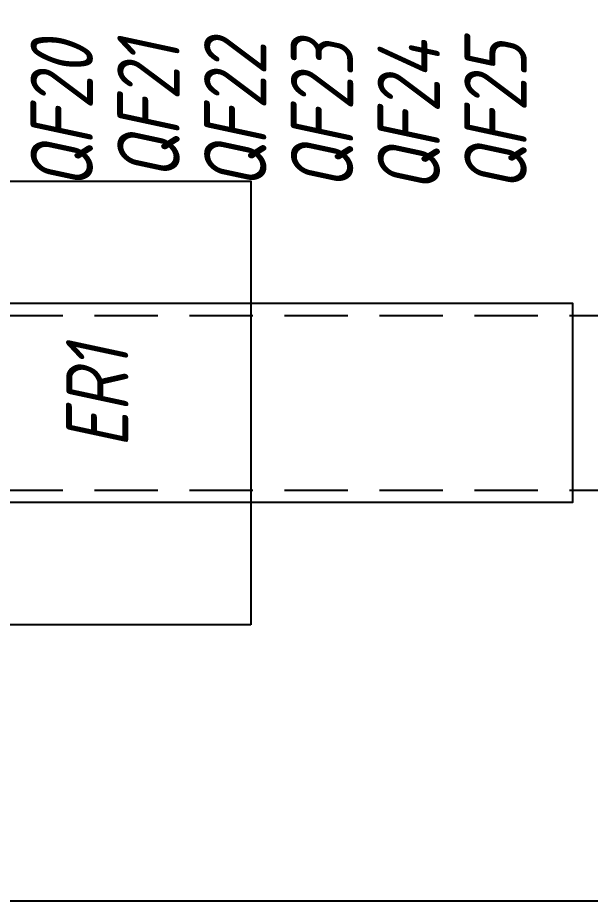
# Model space of a CAD drawing. Header units: millimetres. Extents: x -2573 to 1068, y -1220 to 2800.
# Drawn here: x 719.5 to 834.3, y 1840 to 2017.3 of the extents above; entities that cross this region are included whole.
import ezdxf
from ezdxf.enums import TextEntityAlignment as Align

# ---------------------------------------------------------------- set-up
doc = ezdxf.new("R2010")
doc.units = ezdxf.units.MM
doc.linetypes.add('DASHED', pattern=[19.05, 12.7, -6.35])
doc.layers.add('noprint', color=2, linetype='Continuous', true_color=0xffff00, plot=False)
doc.styles.add('textstyle65', font='', dxfattribs={"width": 0.8})
doc.styles.add('textstyle85', font='', dxfattribs={"width": 0.8})
doc.styles.add('textstyle86', font='', dxfattribs={"width": 0.8})
doc.styles.add('textstyle87', font='', dxfattribs={"width": 0.8})
doc.styles.add('textstyle88', font='', dxfattribs={"width": 0.8})
doc.styles.add('textstyle89', font='', dxfattribs={"width": 0.8})
doc.styles.add('textstyle90', font='', dxfattribs={"width": 0.8})
doc.styles.get('textstyle65').set_extended_font_data('ISOCPEUR', italic=True)
doc.styles.get('textstyle85').set_extended_font_data('ISOCPEUR', italic=True)
doc.styles.get('textstyle86').set_extended_font_data('ISOCPEUR', italic=True)
doc.styles.get('textstyle87').set_extended_font_data('ISOCPEUR', italic=True)
doc.styles.get('textstyle88').set_extended_font_data('ISOCPEUR', italic=True)
doc.styles.get('textstyle89').set_extended_font_data('ISOCPEUR', italic=True)
doc.styles.get('textstyle90').set_extended_font_data('ISOCPEUR', italic=True)

msp = doc.modelspace()

# ---------------------------------------------------------------- linework, layer by layer
at = {"color": 0, "linetype": 'DASHED'}
for p, q in [((106.25, 1957.5), (856.25, 1957.5)), ((106.25, 1922.5), (856.25, 1922.5))]:
    msp.add_line(p, q, dxfattribs=at)
msp.add_lwpolyline([(766.25, 1895.5), (701.25, 1895.5), (701.25, 1984.5), (766.25, 1984.5)], close=True)
at = {"layer": 'noprint'}
for points in [[(106.25, 1840), (106.25, 2290), (856.25, 2290), (856.25, 1840)], [(614.75, 1920), (614.75, 1960), (830.75, 1960), (830.75, 1920)]]:
    msp.add_lwpolyline(points, close=True, dxfattribs=at)

# ---------------------------------------------------------------- texts
at = {"color": 1, "lineweight": 40, "true_color": 0xff0000, "width": 0.8}
for s, style, p in [('QF22', 'textstyle87', (769.38, 2012.49)), ('QF25', 'textstyle90', (821.58, 2012.49)), ('QF20', 'textstyle85', (734.58, 2012.49)), ('QF21', 'textstyle86', (751.98, 2012.49)), ('QF23', 'textstyle88', (786.78, 2012.49)), ('QF24', 'textstyle89', (804.18, 2012.49))]:
    msp.add_text(s, height=12.5, rotation=90, dxfattribs=dict(at, style=style)).set_placement(p, align=Align.RIGHT)
at = {"color": 1, "lineweight": 40, "true_color": 0xff0000, "style": 'textstyle65', "width": 0.8}
msp.add_text('ER1', height=12.5, rotation=90, dxfattribs=at).set_placement((741.69, 1930.99))

doc.saveas('drawing.dxf')
